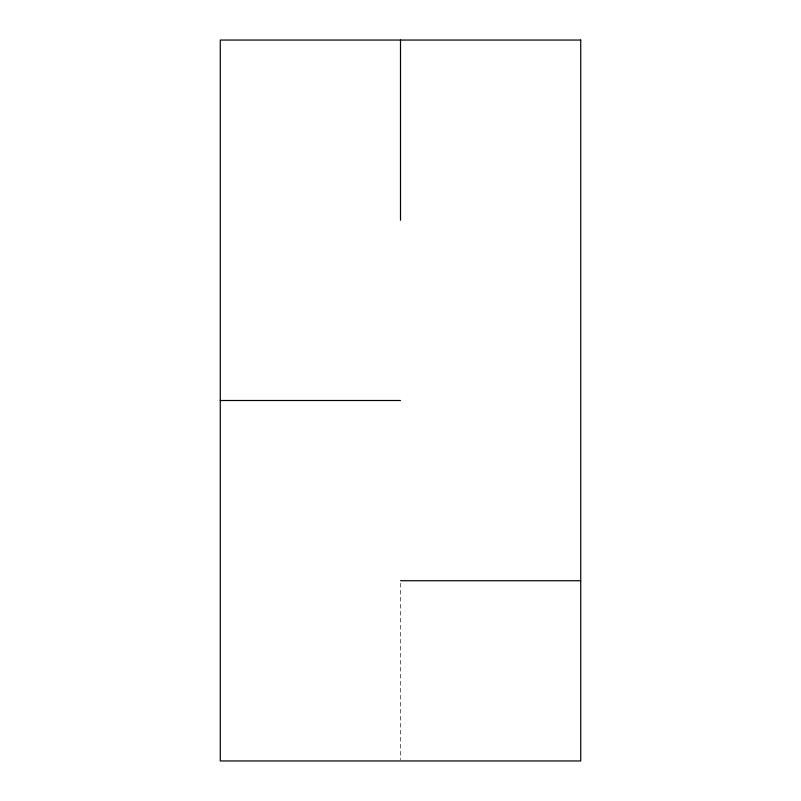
<?xml version="1.0" encoding="UTF-8"?>
<svg xmlns="http://www.w3.org/2000/svg" width="801" height="801" viewBox="0 0 801 801"><rect width="100%" height="100%" fill="white"/><g stroke="black" fill="none" stroke-linecap="round" stroke-linejoin="round"><path stroke-width="0.6" stroke-dasharray="4 3" d="M400.5 583.228L400.5 759.698"/><path stroke-width="1.2" d="M220.275 400.5L400.5 400.5M400.5 580.725L580.725 580.725M400.5 40.05L400.5 220.275M580.725 40.05L220.275 40.05L220.275 760.95L580.725 760.95L580.725 40.05"/></g></svg>
